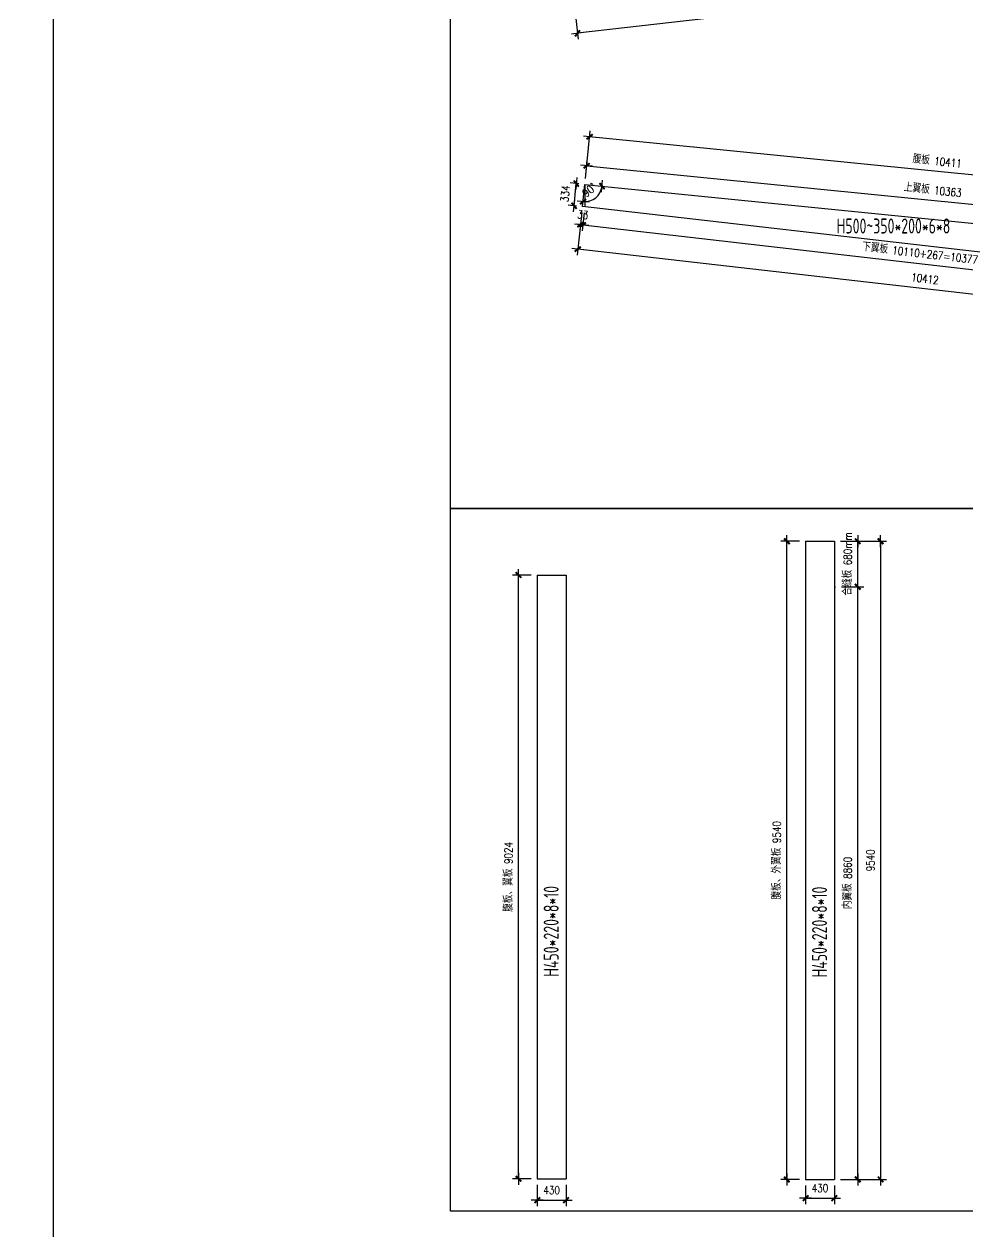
# Model space of a CAD drawing. Header units: millimetres. Extents: x 2287919 to 2522484, y -1845182 to -1736911.
# Drawn here: x 2394342 to 2408444, y -1832123 to -1814071 of the extents above; entities that cross this region are included whole.
import ezdxf

# ---------------------------------------------------------------- set-up
doc = ezdxf.new("R2010")
doc.units = ezdxf.units.MM
doc.header["$LTSCALE"] = 1000
doc.header["$PDMODE"] = 34
doc.styles.add('DIM_FONT', font='simplex.shx', dxfattribs={"width": 0.8, "bigfont": 'hztxt.shx'})
doc.styles.add('TSSD_Label', font='Tssdeng.shx', dxfattribs={"width": 0.7, "bigfont": 'hztxt.shx'})
doc.dimstyles.new('WGH(1)', dxfattribs={"dimscale": 1.2, "dimtxt": 100, "dimasz": 0.5, "dimexe": 75, "dimexo": 75, "dimgap": 75, "dimtad": 1, "dimdec": 0, "dimzin": 0, "dimdsep": 46, "dimtxsty": 'DIM_FONT', "dimblk1": '_DIMX', "dimblk2": '_DIMX', "dimsah": 1, "dimcen": 0.09, "dimclrd": 3, "dimclre": 3, "dimclrt": 7, "dimadec": 0, "dimazin": 0, "dimtfac": 1, "dimtdec": 0, "dimtix": 1, "dimtmove": 2, "dimatfit": 3, "dimldrblk": '_DIMX', "dimfxl": 1, "dimtolj": 1, "dimtzin": 0, "dimarcsym": 0})

# ---------------------------------------------------------------- blocks, each defined once
blk = doc.blocks.new('_DIMX')
blk.add_line((-150, 0), (150, 0))
at = {"const_width": 50}
blk.add_lwpolyline([(-70, -70), (70, 70)], dxfattribs=at)
blk = doc.blocks.new('*D463')
at = {"color": 3, "lineweight": -2}
for p, q in [((2412993, -1812382), (2413076, -1813100)), ((2413065, -1813011), (2402611, -1814208)), ((2402539, -1813579), (2402621, -1814297))]:
    blk.add_line(p, q, dxfattribs=at)
at = {"layer": 'Defpoints', "color": 0}
for p in [(2412983, -1812293), (2402528, -1813490), (2402611, -1814208)]:
    blk.add_point(p, dxfattribs=at)
at = {"color": 3, "lineweight": -2, "xscale": 0.6, "yscale": 0.6, "zscale": 0.6}
for p, rotation in [((2413065, -1813011), 6.531281720879526), ((2402611, -1814208), 186.5312817208795)]:
    blk.add_blockref('_DIMX', p, dxfattribs=dict(at, rotation=rotation))
at = {"color": 7, "insert": (2407821, -1813460), "char_height": 120, "attachment_point": 5, "rotation": 6.5313, "style": 'DIM_FONT'}
blk.add_mtext('\\A1;10523', dxfattribs=at)
blk = doc.blocks.new('*D464')
at = {"color": 3, "lineweight": -2}
for p, q in [((2402631, -1816458), (2402503, -1816445)), ((2402560, -1816786), (2402593, -1816454)), ((2402593, -1816453), (2402593, -1816453)), ((2402598, -1816790), (2402470, -1816777)), ((2402559, -1816787), (2402559, -1816787))]:
    blk.add_line(p, q, dxfattribs=at)
at = {"layer": 'Defpoints', "color": 0}
for p in [(2402593, -1816454), (2402720, -1816466), (2402687, -1816799)]:
    blk.add_point(p, dxfattribs=at)
at = {"color": 3, "lineweight": -2, "xscale": 0.6, "yscale": 0.6, "zscale": 0.6}
for p, rotation in [((2402593, -1816454), 264.2962499471183), ((2402560, -1816786), 84.29624994711833)]:
    blk.add_blockref('_DIMX', p, dxfattribs=dict(at, rotation=rotation))
at = {"color": 7, "insert": (2402427, -1816605), "char_height": 120, "attachment_point": 5, "rotation": 84.2962, "style": 'DIM_FONT'}
blk.add_mtext('\\A1;334', dxfattribs=at)
blk = doc.blocks.new('*D466')
at = {"color": 3, "lineweight": -2}
for p, q in [((2402729, -1816377), (2402757, -1816098)), ((2402749, -1816187), (2413059, -1817217)), ((2413041, -1817407), (2413069, -1817128))]:
    blk.add_line(p, q, dxfattribs=at)
at = {"layer": 'Defpoints', "color": 0}
for p in [(2402720, -1816466), (2413060, -1817217), (2413032, -1817496)]:
    blk.add_point(p, dxfattribs=at)
at = {"color": 3, "lineweight": -2, "xscale": 0.6, "yscale": 0.6, "zscale": 0.6}
for p, rotation in [((2402748, -1816187), 174.2962499471587), ((2413060, -1817217), 354.2962499471587)]:
    blk.add_blockref('_DIMX', p, dxfattribs=dict(at, rotation=rotation))
at = {"color": 7, "insert": (2407919, -1816553), "char_height": 120, "attachment_point": 5, "rotation": 354.2962, "style": 'DIM_FONT'}
blk.add_mtext('\\A1;上翼板 10363', dxfattribs=at)
blk = doc.blocks.new('*D468')
at = {"color": 3, "lineweight": -2}
for p, q in [((2402677, -1816888), (2402646, -1817157)), ((2402710, -1816892), (2402679, -1817161)), ((2402656, -1817067), (2402655, -1817067)), ((2402656, -1817067), (2402690, -1817071)), ((2402690, -1817071), (2402691, -1817071))]:
    blk.add_line(p, q, dxfattribs=at)
at = {"layer": 'Defpoints', "color": 0}
for p in [(2402687, -1816798), (2402720, -1816802), (2402690, -1817071)]:
    blk.add_point(p, dxfattribs=at)
at = {"color": 3, "lineweight": -2, "xscale": 0.6, "yscale": 0.6, "zscale": 0.6}
for p, rotation in [((2402656, -1817067), 353.4687182791641), ((2402690, -1817071), 173.4687182791641)]:
    blk.add_blockref('_DIMX', p, dxfattribs=dict(at, rotation=rotation))
at = {"color": 7, "insert": (2402690, -1816920), "char_height": 120, "attachment_point": 5, "rotation": 353.4687, "style": 'DIM_FONT'}
blk.add_mtext('\\A1;33', dxfattribs=at)
blk = doc.blocks.new('*D469')
at = {"color": 3, "lineweight": -2}
for p, q in [((2402710, -1816892), (2402679, -1817161)), ((2402690, -1817071), (2412734, -1818221)), ((2412755, -1818042), (2412724, -1818311))]:
    blk.add_line(p, q, dxfattribs=at)
at = {"layer": 'Defpoints', "color": 0}
for p in [(2402720, -1816802), (2412765, -1817952), (2412734, -1818221)]:
    blk.add_point(p, dxfattribs=at)
at = {"color": 3, "lineweight": -2, "xscale": 0.6, "yscale": 0.6, "zscale": 0.6}
for p, rotation in [((2402690, -1817071), 173.4687182791657), ((2412734, -1818221), 353.4687182791657)]:
    blk.add_blockref('_DIMX', p, dxfattribs=dict(at, rotation=rotation))
at = {"color": 7, "insert": (2407729, -1817497), "char_height": 120, "attachment_point": 5, "rotation": 353.4687, "style": 'DIM_FONT'}
blk.add_mtext('\\A1;下翼板 10110+267=10377', dxfattribs=at)
blk = doc.blocks.new('*D471')
at = {"color": 3, "lineweight": -2}
for p, q in [((2402677, -1816888), (2402604, -1817523)), ((2412959, -1818618), (2402615, -1817434)), ((2413022, -1818072), (2412949, -1818707))]:
    blk.add_line(p, q, dxfattribs=at)
at = {"layer": 'Defpoints', "color": 0}
for p in [(2402687, -1816798), (2402615, -1817434), (2413032, -1817983)]:
    blk.add_point(p, dxfattribs=at)
at = {"color": 3, "lineweight": -2, "xscale": 0.6, "yscale": 0.6, "zscale": 0.6}
for p, rotation in [((2402615, -1817434), 173.468718279122), ((2412959, -1818618), 353.468718279122)]:
    blk.add_blockref('_DIMX', p, dxfattribs=dict(at, rotation=rotation))
at = {"color": 7, "insert": (2407804, -1817877), "char_height": 120, "attachment_point": 5, "rotation": 353.4687, "style": 'DIM_FONT'}
blk.add_mtext('\\A1;10412', dxfattribs=at)
blk = doc.blocks.new('*D473')
at = {"color": 3, "lineweight": -2}
for p, q in [((2402729, -1816377), (2402801, -1815665)), ((2413151, -1816789), (2402792, -1815754)), ((2413089, -1817412), (2413160, -1816699))]:
    blk.add_line(p, q, dxfattribs=at)
at = {"layer": 'Defpoints', "color": 0}
for p in [(2402792, -1815754), (2402720, -1816466), (2413080, -1817501)]:
    blk.add_point(p, dxfattribs=at)
at = {"color": 3, "lineweight": -2, "xscale": 0.6, "yscale": 0.6, "zscale": 0.6}
for p, rotation in [((2402792, -1815754), 174.2962499471564), ((2413151, -1816789), 354.2962499471564)]:
    blk.add_blockref('_DIMX', p, dxfattribs=dict(at, rotation=rotation))
at = {"color": 7, "insert": (2407986, -1816122), "char_height": 120, "attachment_point": 5, "rotation": 354.2962, "style": 'DIM_FONT'}
blk.add_mtext('\\A1;腹板 10411', dxfattribs=at)
blk = doc.blocks.new('*D478')
at = {"color": 3, "lineweight": -2}
blk.add_arc((2402720, -1816466), 259, 264.4292, 354.1633, dxfattribs=at)
at = {"layer": 'Defpoints', "color": 0}
for p in [(2402720, -1816466), (2402720, -1816466), (2402827, -1816702), (2402687, -1816799), (2413080, -1817501)]:
    blk.add_point(p, dxfattribs=at)
at = {"color": 3, "lineweight": -2, "xscale": 0.6, "yscale": 0.6, "zscale": 0.6}
for p, rotation in [((2402978, -1816492), 84.22978583323504), ((2402695, -1816724), 174.3627140610201)]:
    blk.add_blockref('_DIMX', p, dxfattribs=dict(at, rotation=rotation))
at = {"color": 7, "insert": (2402789, -1816551), "char_height": 120, "attachment_point": 5, "rotation": 39.2962, "style": 'DIM_FONT'}
blk.add_mtext('\\A1;90°', dxfattribs=at)
blk = doc.blocks.new('*D480')
at = {"color": 3, "lineweight": -2}
for p, q in [((2401920, -1822306), (2401640, -1822306)), ((2401730, -1831329.4), (2401730, -1822306.6)), ((2401920, -1831330), (2401640, -1831330))]:
    blk.add_line(p, q, dxfattribs=at)
at = {"layer": 'Defpoints', "color": 0}
for p in [(2401730, -1822306), (2402010, -1822306), (2402010, -1831330)]:
    blk.add_point(p, dxfattribs=at)
at = {"color": 3, "lineweight": -2, "xscale": 0.6, "yscale": 0.6, "zscale": 0.6}
for p, rotation in [((2401730, -1822306), 90), ((2401730, -1831330), 270)]:
    blk.add_blockref('_DIMX', p, dxfattribs=dict(at, rotation=rotation))
at = {"color": 7, "insert": (2401580, -1826818), "char_height": 120, "attachment_point": 5, "rotation": 90, "style": 'DIM_FONT'}
blk.add_mtext('\\A1;腹板、翼板 9024', dxfattribs=at)
blk = doc.blocks.new('*D481')
at = {"color": 3, "lineweight": -2}
for p, q in [((2402010, -1831420), (2402010, -1831740)), ((2402440, -1831420), (2402440, -1831740)), ((2402010.6, -1831650), (2402439.4, -1831650))]:
    blk.add_line(p, q, dxfattribs=at)
at = {"layer": 'Defpoints', "color": 0}
for p in [(2402010, -1831330), (2402440, -1831330), (2402440, -1831650)]:
    blk.add_point(p, dxfattribs=at)
at = {"color": 3, "lineweight": -2, "xscale": 0.6, "yscale": 0.6, "zscale": 0.6, "rotation": 180}
blk.add_blockref('_DIMX', (2402010, -1831650), dxfattribs=at)
at = {"color": 3, "lineweight": -2, "xscale": 0.6, "yscale": 0.6, "zscale": 0.6}
blk.add_blockref('_DIMX', (2402440, -1831650), dxfattribs=at)
at = {"color": 7, "insert": (2402225, -1831500), "char_height": 120, "attachment_point": 5, "style": 'DIM_FONT'}
blk.add_mtext('\\A1;430', dxfattribs=at)
blk = doc.blocks.new('*D482')
at = {"color": 3, "lineweight": -2}
for p, q in [((2405930, -1821800), (2405650, -1821800)), ((2405740, -1831339.4), (2405740, -1821800.6)), ((2405930, -1831340), (2405650, -1831340))]:
    blk.add_line(p, q, dxfattribs=at)
at = {"layer": 'Defpoints', "color": 0}
for p in [(2405740, -1821800), (2406020, -1821800), (2406020, -1831340)]:
    blk.add_point(p, dxfattribs=at)
at = {"color": 3, "lineweight": -2, "xscale": 0.6, "yscale": 0.6, "zscale": 0.6}
for p, rotation in [((2405740, -1821800), 90), ((2405740, -1831340), 270)]:
    blk.add_blockref('_DIMX', p, dxfattribs=dict(at, rotation=rotation))
at = {"color": 7, "insert": (2405590, -1826570), "char_height": 120, "attachment_point": 5, "rotation": 90, "style": 'DIM_FONT'}
blk.add_mtext('\\A1;腹板、外翼板 9540', dxfattribs=at)
blk = doc.blocks.new('*D483')
at = {"color": 3, "lineweight": -2}
for p, q in [((2406020, -1831430), (2406020, -1831710)), ((2406450, -1831430), (2406450, -1831710)), ((2406020.6, -1831620), (2406449.4, -1831620))]:
    blk.add_line(p, q, dxfattribs=at)
at = {"layer": 'Defpoints', "color": 0}
for p in [(2406020, -1831340), (2406450, -1831340), (2406450, -1831620)]:
    blk.add_point(p, dxfattribs=at)
at = {"color": 3, "lineweight": -2, "xscale": 0.6, "yscale": 0.6, "zscale": 0.6, "rotation": 180}
blk.add_blockref('_DIMX', (2406020, -1831620), dxfattribs=at)
at = {"color": 3, "lineweight": -2, "xscale": 0.6, "yscale": 0.6, "zscale": 0.6}
blk.add_blockref('_DIMX', (2406450, -1831620), dxfattribs=at)
at = {"color": 7, "insert": (2406235, -1831470), "char_height": 120, "attachment_point": 5, "style": 'DIM_FONT'}
blk.add_mtext('\\A1;430', dxfattribs=at)
blk = doc.blocks.new('*D484')
at = {"color": 3, "lineweight": -2}
for p, q in [((2406558, -1822480), (2406890, -1822480)), ((2406800, -1831339.4), (2406800, -1822480.6)), ((2406540, -1831340), (2406890, -1831340))]:
    blk.add_line(p, q, dxfattribs=at)
at = {"layer": 'Defpoints', "color": 0}
for p in [(2406468, -1822480), (2406800, -1822480), (2406450, -1831340)]:
    blk.add_point(p, dxfattribs=at)
at = {"color": 3, "lineweight": -2, "xscale": 0.6, "yscale": 0.6, "zscale": 0.6}
for p, rotation in [((2406800, -1822480), 90), ((2406800, -1831340), 270)]:
    blk.add_blockref('_DIMX', p, dxfattribs=dict(at, rotation=rotation))
at = {"color": 7, "insert": (2406650, -1826910), "char_height": 120, "attachment_point": 5, "rotation": 90, "style": 'DIM_FONT'}
blk.add_mtext('\\A1;内翼板 8860', dxfattribs=at)
blk = doc.blocks.new('*D485')
at = {"color": 3, "lineweight": -2}
for p, q in [((2406540, -1821800), (2406890, -1821800)), ((2406800, -1821799.4), (2406800, -1821798.8)), ((2406800, -1822480), (2406800, -1821800)), ((2406558, -1822480), (2406890, -1822480)), ((2406800, -1822480.6), (2406800, -1822481.2))]:
    blk.add_line(p, q, dxfattribs=at)
at = {"layer": 'Defpoints', "color": 0}
for p in [(2406450, -1821800), (2406800, -1821800), (2406468, -1822480)]:
    blk.add_point(p, dxfattribs=at)
at = {"color": 3, "lineweight": -2, "xscale": 0.6, "yscale": 0.6, "zscale": 0.6}
for p, rotation in [((2406800, -1821800), 270), ((2406800, -1822480), 90)]:
    blk.add_blockref('_DIMX', p, dxfattribs=dict(at, rotation=rotation))
at = {"color": 7, "insert": (2406650, -1822140), "char_height": 120, "attachment_point": 5, "rotation": 90, "style": 'DIM_FONT'}
blk.add_mtext('\\A1;合缝板 680mm', dxfattribs=at)
blk = doc.blocks.new('*D486')
at = {"color": 3, "lineweight": -2}
for p, q in [((2406540, -1821800), (2407230, -1821800)), ((2407140, -1821800.6), (2407140, -1831339.4)), ((2406540, -1831340), (2407230, -1831340))]:
    blk.add_line(p, q, dxfattribs=at)
at = {"layer": 'Defpoints', "color": 0}
for p in [(2406450, -1821800), (2406450, -1831340), (2407140, -1831340)]:
    blk.add_point(p, dxfattribs=at)
at = {"color": 3, "lineweight": -2, "xscale": 0.6, "yscale": 0.6, "zscale": 0.6}
for p, rotation in [((2407140, -1821800), 90), ((2407140, -1831340), 270)]:
    blk.add_blockref('_DIMX', p, dxfattribs=dict(at, rotation=rotation))
at = {"color": 7, "insert": (2406990, -1826570), "char_height": 120, "attachment_point": 5, "rotation": 90, "style": 'DIM_FONT'}
blk.add_mtext('\\A1;9540', dxfattribs=at)

msp = doc.modelspace()

# ---------------------------------------------------------------- linework, layer by layer
at = {"color": 1}
for p, q in [((2402687.2, -1816798.8), (2402720.4, -1816466.5)), ((2406450, -1821800), (2406450, -1822480))]:
    msp.add_line(p, q, dxfattribs=at)
for p, q in [((2402720.4, -1816466.5), (2413080, -1817501.2)), ((2413031.9, -1817982.7), (2402687.3, -1816798.4)), ((2406020, -1821800), (2406020, -1831340)), ((2406020, -1821800), (2406450, -1821800)), ((2406450, -1821800), (2406450, -1831340)), ((2402010, -1822306), (2402010, -1831330)), ((2402010, -1822306), (2402440, -1822306)), ((2402440, -1822306), (2402440, -1831330)), ((2402010, -1831330), (2402440, -1831330)), ((2406020, -1831340), (2406450, -1831340))]:
    msp.add_line(p, q)
at = {"color": 2}
for p, q in [((2402720.4, -1816466.5), (2402720.4, -1816802.1)), ((2406450, -1822480), (2406468, -1822480))]:
    msp.add_line(p, q, dxfattribs=at)
for points in [[(2391278.3, -1799252), (2394773.9, -1799252), (2394773.9, -1845182.2), (2391278.3, -1845182.2)], [(2400713.9, -1810812), (2415563.9, -1810812), (2415563.9, -1821312), (2400713.9, -1821312)], [(2400713.9, -1821312), (2415563.9, -1821312), (2415563.9, -1831812), (2400713.9, -1831812)]]:
    msp.add_lwpolyline(points, close=True)

# ---------------------------------------------------------------- texts
at = {"color": 0, "style": 'TSSD_Label', "width": 0.7}
msp.add_text('H500~350*200*6*8', height=224.347, dxfattribs=at).set_placement((2406484.7, -1817200.3))
for p in [(2402330, -1828310), (2406340, -1828320)]:
    msp.add_text('H450*220*8*10', height=224.347, rotation=90, dxfattribs=at).set_placement(p)

# ---------------------------------------------------------------- dimensions: what is measured, and where the dimension line sits
for p1, p2, distance, picture, middle in [((2412983.1, -1812293.1), (2402528.5, -1813490), 722.5, '*D463', (2407820.9, -1813460.3)), ((2402687.2, -1816798.8), (2402720.4, -1816466.5), 128.3, '*D464', (2402426.9, -1816605)), ((2413031.9, -1817982.7), (2402687.3, -1816798.4), 639.4, '*D471', (2407803.9, -1817876.7)), ((2402687.3, -1816798.4), (2402720.4, -1816802.1), -270.8, '*D468', (2402690.1, -1816920.2)), ((2406450, -1821800), (2406450, -1831340), 690, '*D486', (2406990, -1826570)), ((2402010, -1831330), (2402440, -1831330), -320, '*D481', (2402225, -1831500)), ((2406020, -1831340), (2406450, -1831340), -280, '*D483', (2406235, -1831470))]:
    dim = msp.add_aligned_dim(p1=p1, p2=p2, distance=distance, dimstyle='WGH(1)')
    dim.commit()
    dim.dimension.update_dxf_attribs({"geometry": picture, "text_midpoint": middle})
for p1, p2, distance, text, picture, middle in [((2413080, -1817501.2), (2402720.4, -1816466.5), -716, '腹板 10411', '*D473', (2407986.3, -1816122.2)), ((2402720.4, -1816466.5), (2413031.9, -1817496.4), 280.6, '上翼板 10363', '*D466', (2407919, -1816553)), ((2406020, -1831340), (2406020, -1821800), 280, '腹板、外翼板 9540', '*D482', (2405590, -1826570)), ((2402010, -1831330), (2402010, -1822306), 280, '腹板、翼板 9024', '*D480', (2401580, -1826818))]:
    dim = msp.add_aligned_dim(p1=p1, p2=p2, distance=distance, text=text, dimstyle='WGH(1)')
    dim.commit()
    dim.dimension.update_dxf_attribs({"geometry": picture, "text_midpoint": middle})
dim = msp.add_angular_dim_2l(base=(2402826.8, -1816702.2), line1=((2402687.2, -1816798.8), (2402720.4, -1816466.5)), line2=((2402720.4, -1816466.5), (2413080, -1817501.2)), dimstyle='WGH(1)')
dim.commit()
dim.dimension.update_dxf_attribs({"geometry": '*D478', "text_midpoint": (2402789.2, -1816550.6)})
for base, p1, p2, angle, text, picture, middle in [((2412734.1, -1818221.1), (2402720.4, -1816802.1), (2412764.9, -1817952.1), 173.46872, '下翼板 10110+267=10377', '*D469', (2407728.9, -1817497.1)), ((2406800, -1821800), (2406468, -1822480), (2406450, -1821800), 90, '合缝板 680mm', '*D485', (2406650, -1822140)), ((2406800, -1822480), (2406450, -1831340), (2406468, -1822480), 90, '内翼板 8860', '*D484', (2406650, -1826910))]:
    dim = msp.add_linear_dim(base=base, p1=p1, p2=p2, angle=angle, text=text, dimstyle='WGH(1)')
    dim.commit()
    dim.dimension.update_dxf_attribs({"geometry": picture, "text_midpoint": middle})

doc.saveas('drawing.dxf')
